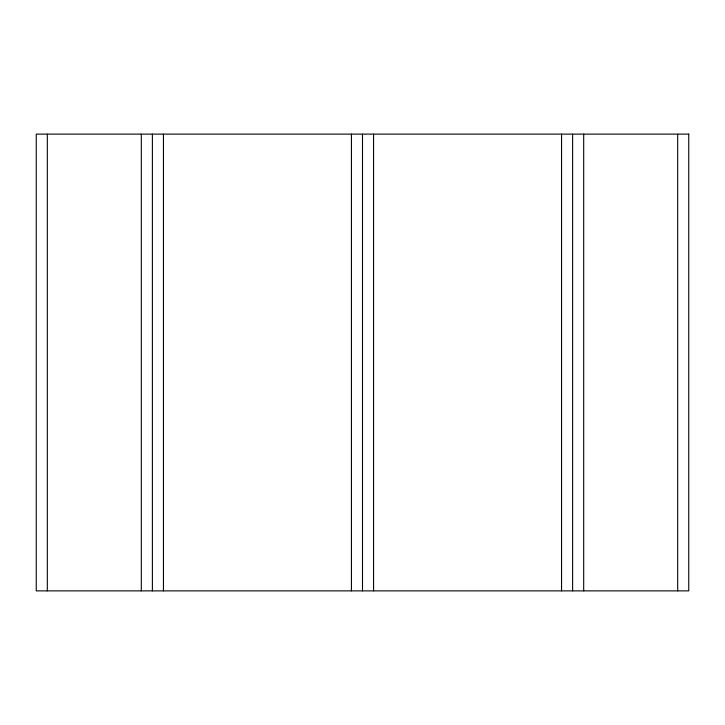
<?xml version="1.0" encoding="UTF-8"?>
<svg xmlns="http://www.w3.org/2000/svg" width="725" height="725" viewBox="0 0 725 725"><rect width="100%" height="100%" fill="white"/><g stroke="black" fill="none" stroke-linecap="round" stroke-linejoin="round"><path stroke-width="1.09" d="M677.676 134.125L677.676 590.875M583.688 134.125L583.688 590.875M572.614 134.125L572.614 590.875M561.549 134.125L561.549 590.875M373.574 134.125L373.574 590.875M362.5 134.125L362.5 590.875M351.426 134.125L351.426 590.875M163.451 134.125L163.451 590.875M152.386 134.125L152.386 590.875M141.312 134.125L141.312 590.875M47.324 134.125L47.324 590.875M688.75 134.125L36.25 134.125L36.25 590.875L688.75 590.875L688.75 134.125"/></g></svg>
